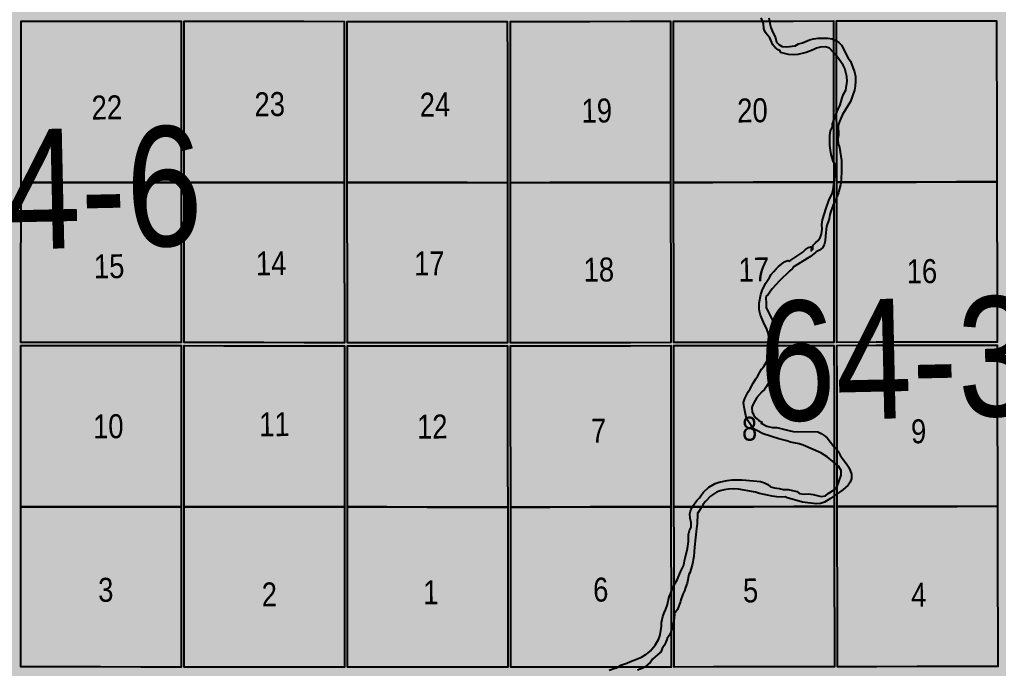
# Model space of a CAD drawing. Extents: x 405326 to 424052, y 6044755 to 6062236.
# Drawn here: x 416780.8 to 417105.8, y 6049829.3 to 6050044.7 of the extents above; entities that cross this region are included whole.
import ezdxf

# ---------------------------------------------------------------- set-up
doc = ezdxf.new("R2010")
doc.units = 0
doc.header["$LTSCALE"] = 5
doc.linetypes.add('DASHED2', pattern=[9.525, 6.35, -3.175])
for name, color, linetype in [('Quarters', 8, 'Continuous'), ('RoadSeg', 57, 'DASHED2'), ('T-WATER', 160, 'Continuous')]:
    doc.layers.add(name, color=color, linetype=linetype)
doc.layers.add('ROUTE-MAP-BACKGROUND-H', color=7, linetype='Continuous', true_color=0xf0ebff)
doc.styles.add('120', font='ARIALN.TTF', dxfattribs={"height": 13})

msp = doc.modelspace()

# ---------------------------------------------------------------- hatches: boundary and pattern name
at = {"layer": 'ROUTE-MAP-BACKGROUND-H'}
h = msp.add_hatch(color=256, dxfattribs=at)
h.dxf.hatch_style = 1
h.paths.add_polyline_path([(416614.74, 6050107.04), (417600.353, 6050108.36), (417601.524, 6049233.335), (416615.912, 6049232.015)])

# ---------------------------------------------------------------- linework, layer by layer
at = {"layer": 'Quarters'}
for points in [[(416834.444, 6050003.983), (416834.445, 6049990.609), (416821.071, 6049990.616), (416807.698, 6049990.623), (416794.325, 6049990.63), (416781.286, 6049990.637), (416781.291, 6050004.012), (416781.295, 6050017.387), (416781.3, 6050030.762), (416781.304, 6050044.137), (416794.338, 6050044.13), (416807.706, 6050044.122), (416821.075, 6050044.114), (416834.443, 6050044.107), (416834.443, 6050030.732), (416834.444, 6050017.358)], [(416888.6, 6050003.955), (416888.605, 6049990.581), (416875.232, 6049990.588), (416861.859, 6049990.595), (416848.486, 6049990.601), (416835.448, 6049990.608), (416835.447, 6050003.983), (416835.447, 6050017.357), (416835.447, 6050030.732), (416835.446, 6050044.106), (416848.48, 6050044.099), (416861.848, 6050044.092), (416875.216, 6050044.085), (416888.584, 6050044.077), (416888.589, 6050030.703), (416888.594, 6050017.329)], [(416942.755, 6050003.902), (416942.765, 6049990.526), (416929.392, 6049990.54), (416916.019, 6049990.553), (416902.647, 6049990.567), (416889.608, 6049990.58), (416889.603, 6050003.954), (416889.598, 6050017.328), (416889.593, 6050030.702), (416889.587, 6050044.077), (416902.621, 6050044.065), (416915.989, 6050044.054), (416929.357, 6050044.042), (416942.724, 6050044.03), (416942.735, 6050030.654), (416942.745, 6050017.278)], [(416996.909, 6050003.991), (416996.924, 6049990.615), (416983.551, 6049990.593), (416970.179, 6049990.571), (416956.806, 6049990.549), (416943.768, 6049990.528), (416943.758, 6050003.904), (416943.748, 6050017.28), (416943.738, 6050030.656), (416943.728, 6050044.032), (416956.761, 6050044.053), (416970.129, 6050044.074), (416983.497, 6050044.096), (416996.864, 6050044.118), (416996.879, 6050030.742), (416996.894, 6050017.366)], [(417051.065, 6050004.077), (417051.085, 6049990.702), (417037.711, 6049990.681), (417024.338, 6049990.66), (417010.965, 6049990.638), (416997.927, 6049990.617), (416997.912, 6050003.992), (416997.897, 6050017.368), (416997.882, 6050030.744), (416997.868, 6050044.119), (417010.901, 6050044.14), (417024.269, 6050044.161), (417037.638, 6050044.182), (417051.006, 6050044.202), (417051.026, 6050030.827), (417051.045, 6050017.452)], [(417105.223, 6050004.16), (417105.247, 6049990.786), (417091.874, 6049990.765), (417078.5, 6049990.744), (417065.127, 6049990.723), (417052.088, 6049990.703), (417052.068, 6050004.078), (417052.049, 6050017.453), (417052.029, 6050030.828), (417052.01, 6050044.203), (417065.044, 6050044.223), (417078.413, 6050044.243), (417091.781, 6050044.263), (417105.15, 6050044.284), (417105.174, 6050030.909), (417105.198, 6050017.535)], [(416834.446, 6049950.485), (416834.446, 6049937.445), (416821.069, 6049937.452), (416807.691, 6049937.459), (416794.313, 6049937.466), (416781.269, 6049937.472), (416781.273, 6049950.513), (416781.278, 6049963.888), (416781.282, 6049977.263), (416781.286, 6049990.637), (416794.325, 6049990.63), (416807.698, 6049990.623), (416821.071, 6049990.616), (416834.445, 6049990.609), (416834.445, 6049977.234), (416834.445, 6049963.86)], [(416888.621, 6049950.459), (416888.626, 6049937.419), (416875.248, 6049937.425), (416861.871, 6049937.432), (416848.493, 6049937.438), (416835.45, 6049937.445), (416835.449, 6049950.485), (416835.449, 6049963.859), (416835.448, 6049977.234), (416835.448, 6049990.608), (416848.486, 6049990.601), (416861.859, 6049990.595), (416875.232, 6049990.588), (416888.605, 6049990.581), (416888.61, 6049977.207), (416888.615, 6049963.833)], [(416942.795, 6049950.398), (416942.805, 6049937.357), (416929.428, 6049937.372), (416916.05, 6049937.388), (416902.672, 6049937.403), (416889.629, 6049937.418), (416889.624, 6049950.458), (416889.619, 6049963.832), (416889.613, 6049977.206), (416889.608, 6049990.58), (416902.647, 6049990.567), (416916.019, 6049990.553), (416929.392, 6049990.54), (416942.765, 6049990.526), (416942.775, 6049977.15), (416942.785, 6049963.774)], [(416996.969, 6049950.488), (416996.983, 6049937.447), (416983.606, 6049937.425), (416970.229, 6049937.403), (416956.851, 6049937.38), (416943.808, 6049937.358), (416943.798, 6049950.4), (416943.788, 6049963.776), (416943.778, 6049977.152), (416943.768, 6049990.528), (416956.806, 6049990.549), (416970.179, 6049990.571), (416983.551, 6049990.593), (416996.924, 6049990.615), (416996.939, 6049977.24), (416996.954, 6049963.864)], [(417051.144, 6049950.576), (417051.163, 6049937.536), (417037.785, 6049937.514), (417024.407, 6049937.493), (417011.03, 6049937.471), (416997.987, 6049937.449), (416997.972, 6049950.49), (416997.957, 6049963.866), (416997.942, 6049977.241), (416997.927, 6049990.617), (417010.965, 6049990.638), (417024.338, 6049990.66), (417037.711, 6049990.681), (417051.085, 6049990.702), (417051.104, 6049977.326), (417051.124, 6049963.951)], [(417105.32, 6049950.662), (417105.344, 6049937.622), (417091.966, 6049937.601), (417078.588, 6049937.579), (417065.21, 6049937.558), (417052.166, 6049937.537), (417052.147, 6049950.578), (417052.127, 6049963.953), (417052.108, 6049977.328), (417052.088, 6049990.703), (417065.127, 6049990.723), (417078.5, 6049990.744), (417091.874, 6049990.765), (417105.247, 6049990.786), (417105.271, 6049977.411), (417105.295, 6049964.037)], [(416834.448, 6049896.318), (416834.449, 6049882.944), (416821.066, 6049882.95), (416807.683, 6049882.957), (416794.3, 6049882.963), (416781.252, 6049882.97), (416781.256, 6049896.345), (416781.26, 6049909.72), (416781.265, 6049923.094), (416781.269, 6049936.469), (416794.312, 6049936.463), (416807.69, 6049936.456), (416821.068, 6049936.449), (416834.446, 6049936.442), (416834.447, 6049923.067), (416834.447, 6049909.693)], [(416888.643, 6049896.294), (416888.648, 6049882.919), (416875.265, 6049882.925), (416861.883, 6049882.931), (416848.5, 6049882.938), (416835.452, 6049882.943), (416835.451, 6049896.318), (416835.451, 6049909.692), (416835.45, 6049923.067), (416835.45, 6049936.441), (416848.493, 6049936.435), (416861.871, 6049936.429), (416875.249, 6049936.422), (416888.626, 6049936.416), (416888.632, 6049923.042), (416888.637, 6049909.668)], [(416942.837, 6049896.226), (416942.847, 6049882.85), (416929.464, 6049882.867), (416916.082, 6049882.884), (416902.699, 6049882.901), (416889.651, 6049882.918), (416889.646, 6049896.292), (416889.64, 6049909.666), (416889.635, 6049923.041), (416889.63, 6049936.415), (416902.673, 6049936.4), (416916.051, 6049936.384), (416929.428, 6049936.369), (416942.806, 6049936.354), (416942.816, 6049922.978), (416942.826, 6049909.602)], [(416997.03, 6049896.318), (416997.045, 6049882.942), (416983.663, 6049882.919), (416970.28, 6049882.896), (416956.898, 6049882.874), (416943.85, 6049882.851), (416943.84, 6049896.227), (416943.829, 6049909.603), (416943.819, 6049922.979), (416943.809, 6049936.355), (416956.852, 6049936.377), (416970.23, 6049936.399), (416983.607, 6049936.422), (416996.985, 6049936.444), (416997, 6049923.069), (416997.015, 6049909.693)], [(417051.224, 6049896.407), (417051.244, 6049883.032), (417037.861, 6049883.01), (417024.479, 6049882.988), (417011.096, 6049882.966), (416998.048, 6049882.944), (416998.033, 6049896.319), (416998.018, 6049909.695), (416998.003, 6049923.07), (416997.988, 6049936.446), (417011.031, 6049936.468), (417024.409, 6049936.49), (417037.787, 6049936.511), (417051.165, 6049936.533), (417051.184, 6049923.157), (417051.204, 6049909.782)], [(417105.419, 6049896.496), (417105.443, 6049883.121), (417092.061, 6049883.099), (417078.678, 6049883.077), (417065.296, 6049883.055), (417052.247, 6049883.034), (417052.227, 6049896.409), (417052.208, 6049909.784), (417052.188, 6049923.159), (417052.168, 6049936.534), (417065.211, 6049936.555), (417078.59, 6049936.576), (417091.968, 6049936.598), (417105.345, 6049936.619), (417105.37, 6049923.245), (417105.394, 6049909.87)], [(416834.451, 6049842.82), (416834.451, 6049829.78), (416821.064, 6049829.786), (416807.676, 6049829.793), (416794.289, 6049829.799), (416781.236, 6049829.805), (416781.24, 6049842.845), (416781.244, 6049856.22), (416781.248, 6049869.595), (416781.252, 6049882.97), (416794.3, 6049882.963), (416807.683, 6049882.957), (416821.066, 6049882.95), (416834.449, 6049882.944), (416834.449, 6049869.569), (416834.45, 6049856.195)], [(416888.665, 6049842.797), (416888.67, 6049829.757), (416875.283, 6049829.763), (416861.895, 6049829.769), (416848.508, 6049829.774), (416835.455, 6049829.78), (416835.454, 6049842.82), (416835.453, 6049856.194), (416835.453, 6049869.569), (416835.452, 6049882.943), (416848.5, 6049882.938), (416861.883, 6049882.931), (416875.265, 6049882.925), (416888.648, 6049882.919), (416888.653, 6049869.545), (416888.659, 6049856.171)], [(416942.878, 6049842.722), (416942.888, 6049829.68), (416929.501, 6049829.699), (416916.113, 6049829.718), (416902.726, 6049829.737), (416889.673, 6049829.756), (416889.668, 6049842.796), (416889.662, 6049856.17), (416889.657, 6049869.544), (416889.651, 6049882.918), (416902.699, 6049882.901), (416916.082, 6049882.884), (416929.464, 6049882.867), (416942.847, 6049882.85), (416942.857, 6049869.474), (416942.867, 6049856.098)], [(416997.091, 6049842.815), (416997.106, 6049829.774), (416983.719, 6049829.751), (416970.331, 6049829.728), (416956.944, 6049829.705), (416943.891, 6049829.682), (416943.881, 6049842.724), (416943.871, 6049856.1), (416943.86, 6049869.476), (416943.85, 6049882.851), (416956.898, 6049882.874), (416970.28, 6049882.896), (416983.663, 6049882.919), (416997.045, 6049882.942), (416997.06, 6049869.566), (416997.075, 6049856.191)], [(417051.304, 6049842.907), (417051.323, 6049829.866), (417037.936, 6049829.844), (417024.549, 6049829.821), (417011.162, 6049829.798), (416998.109, 6049829.776), (416998.094, 6049842.817), (416998.079, 6049856.193), (416998.063, 6049869.568), (416998.048, 6049882.944), (417011.096, 6049882.966), (417024.479, 6049882.988), (417037.861, 6049883.01), (417051.244, 6049883.032), (417051.264, 6049869.657), (417051.284, 6049856.282)], [(417105.517, 6049842.997), (417105.541, 6049829.957), (417092.154, 6049829.935), (417078.767, 6049829.912), (417065.379, 6049829.89), (417052.326, 6049829.868), (417052.307, 6049842.909), (417052.287, 6049856.284), (417052.267, 6049869.659), (417052.247, 6049883.034), (417065.296, 6049883.055), (417078.678, 6049883.077), (417092.061, 6049883.099), (417105.443, 6049883.121), (417105.468, 6049869.747), (417105.492, 6049856.372)]]:
    msp.add_lwpolyline(points, close=True, dxfattribs=at)
at = {"layer": 'T-WATER', "linetype": 'Continuous'}
for p, q in [((417027.414, 6050044.19), (417026.989, 6050045.192)), ((417029.591, 6050045.196), (417029.735, 6050044.193)), ((417051.991, 6050032.68), (417050.987, 6050033.74)), ((417051.02, 6050010.963), (417052.019, 6050013.592)), ((417030.061, 6049936.523), (417029.791, 6049937.525)), ((417032.087, 6049937.529), (417032.197, 6049936.526)), ((417024.371, 6049909.044), (417023.803, 6049909.762)), ((417024.409, 6049909.017), (417024.371, 6049909.044)), ((417052.206, 6049887.247), (417051.204, 6049886.549)), ((417000.336, 6049852.044), (417000.171, 6049851.565))]:
    msp.add_line(p, q, dxfattribs=at)
at = {"layer": 'T-WATER'}
for points in [[(417050.987, 6050033.74), (417049.634, 6050035.166), (417048.334, 6050035.567), (417046.713, 6050035.522), (417045.388, 6050035.186), (417044.271, 6050034.647), (417041.885, 6050033.731), (417039.184, 6050033.1), (417037.684, 6050032.919), (417036.123, 6050033.078), (417033.417, 6050033.751), (417033.32, 6050034.277), (417032.587, 6050034.656), (417031.63, 6050035.37), (417030.83, 6050036.233), (417029.864, 6050038.63), (417029.071, 6050039.534), (417028.354, 6050040.527), (417027.861, 6050041.714), (417027.803, 6050043.272), (417027.414, 6050044.19)], [(417029.735, 6050044.193), (417029.853, 6050043.374), (417030.23, 6050042.079), (417030.687, 6050040.88), (417031.799, 6050038.6), (417032.061, 6050037.196), (417032.88, 6050036.336), (417033.942, 6050035.729), (417035.37, 6050035.579), (417038.284, 6050035.988), (417039.373, 6050036.574), (417040.711, 6050036.898), (417043.079, 6050037.905), (417044.405, 6050038.249), (417045.872, 6050038.473), (417049.134, 6050038.476), (417050.571, 6050038.221), (417050.98, 6050038.048)], [(417050.98, 6050038.048), (417051.777, 6050037.712), (417051.984, 6050037.577)], [(417051.984, 6050037.577), (417052.812, 6050037.038), (417053.63, 6050036.162), (417055.932, 6050031.807), (417056.647, 6050030.851), (417057.428, 6050028.728), (417057.968, 6050027.273), (417058.28, 6050025.776), (417058.357, 6050024.182), (417058.242, 6050022.596), (417057.927, 6050021.216), (417056.616, 6050017.484)], [(417054.262, 6050029.584), (417052.107, 6050032.559), (417051.991, 6050032.68)], [(417053.517, 6050017.479), (417053.893, 6050018.677), (417054.381, 6050019.92), (417055.138, 6050021.218), (417055.56, 6050024.176), (417055.42, 6050025.732), (417054.777, 6050028.439), (417054.262, 6050029.584)], [(417052.019, 6050013.592), (417052.526, 6050014.925), (417053.079, 6050016.084), (417053.517, 6050017.479)], [(417056.616, 6050017.484), (417056.609, 6050017.463), (417054.052, 6050013.147), (417052.971, 6050010.843), (417052.593, 6050009.515), (417052.643, 6050006.381), (417052.421, 6050004.92), (417052.603, 6050003.46), (417052.974, 6050002.165), (417053.708, 6049997.88), (417053.622, 6049996.261), (417053.69, 6049994.669), (417053.601, 6049991.36), (417053.504, 6049990.729)], [(417051.04, 6049997.307), (417051.028, 6049997.322), (417050.256, 6049999.886), (417049.968, 6050001.3), (417049.836, 6050002.839), (417049.829, 6050006.135), (417049.975, 6050007.689), (417050.631, 6050009.03), (417050.66, 6050010.018), (417051.02, 6050010.963)], [(417051.052, 6049989.12), (417051.396, 6049991.209), (417051.58, 6049994.468), (417051.555, 6049996.646), (417051.04, 6049997.307)], [(417053.504, 6049990.729), (417053.371, 6049989.868), (417052.994, 6049988.556), (417052.71, 6049987.13), (417052.061, 6049985.609)], [(417034.294, 6049963.949), (417034.65, 6049964.233), (417035.798, 6049964.745), (417036.199, 6049964.511), (417036.875, 6049964.812), (417040.882, 6049967.517), (417041.755, 6049968.312), (417042.71, 6049969.041), (417043.455, 6049969.258), (417043.692, 6049968.93), (417043.639, 6049967.906), (417044.146, 6049968.443), (417044.189, 6049969.691), (417044.985, 6049970.563), (417045.919, 6049971.335), (417046.635, 6049972.318), (417046.714, 6049972.571), (417047.034, 6049973.597), (417047.23, 6049975.106), (417047.121, 6049976.664), (417047.303, 6049978.205), (417048.528, 6049982.098), (417049.45, 6049984.616), (417050.577, 6049986.899), (417050.911, 6049988.267), (417051.052, 6049989.12)], [(417051.06, 6049983.498), (417049.805, 6049979.949), (417049.547, 6049978.496), (417048.695, 6049975.953), (417048.34, 6049972.925), (417048.272, 6049971.28), (417047.912, 6049969.955), (417047.306, 6049968.885), (417046.322, 6049968.185), (417045.243, 6049967.592), (417044.987, 6049967.386), (417043.366, 6049966.079), (417040.299, 6049964.176), (417039.962, 6049963.958)], [(417052.061, 6049985.609), (417051.702, 6049984.769), (417051.121, 6049983.669), (417051.06, 6049983.498)], [(417029.791, 6049937.525), (417029.719, 6049937.79), (417029.577, 6049939.322), (417029.315, 6049940.72), (417028.867, 6049941.939), (417027.768, 6049944.19), (417026.76, 6049946.506), (417026.448, 6049947.833), (417026.346, 6049948.696), (417026.349, 6049950.585), (417026.89, 6049953.451), (417027.319, 6049954.708), (417028.397, 6049957.018), (417029.758, 6049959.022), (417030.363, 6049960.088), (417031.246, 6049961.099), (417031.937, 6049961.891), (417032.785, 6049962.74), (417034.294, 6049963.949)], [(417039.962, 6049963.958), (417037.634, 6049962.447), (417037.362, 6049962.087), (417036.461, 6049961.288), (417033.063, 6049957.991), (417030.647, 6049955.328), (417029.275, 6049953.388), (417028.66, 6049952.908), (417028.573, 6049952.235), (417028.688, 6049950.679)], [(417028.688, 6049950.679), (417028.689, 6049949.027), (417032.035, 6049942.275), (417032.268, 6049940.829), (417032.274, 6049939.222), (417032.066, 6049937.73), (417032.087, 6049937.529)], [(417024.39, 6049923.997), (417025.177, 6049925.423), (417025.851, 6049926.423), (417027.076, 6049928.588), (417027.858, 6049929.576), (417029.092, 6049931.648), (417030.054, 6049934.059), (417030.435, 6049935.394), (417030.489, 6049936.523)], [(417032.197, 6049936.526), (417032.386, 6049934.791), (417032.367, 6049933.145), (417031.591, 6049930.511), (417030.473, 6049928.259), (417029.807, 6049927.532), (417029.779, 6049925.334), (417029.43, 6049923.964), (417028.809, 6049922.877), (417028.053, 6049921.934), (417027.178, 6049921.122), (417025.606, 6049919.272), (417024.399, 6049917.268)], [(417030.152, 6049936.523), (417030.076, 6049936.467), (417030.061, 6049936.523)], [(417030.489, 6049936.523), (417030.501, 6049936.78), (417030.152, 6049936.523)], [(417023.803, 6049909.762), (417023.637, 6049909.972), (417022.291, 6049912.032), (417021.88, 6049913.312), (417021.309, 6049916.079), (417021.171, 6049917.556), (417021.533, 6049918.901), (417022.7, 6049921.114), (417023.363, 6049922.139), (417024.39, 6049923.997)], [(417024.399, 6049917.268), (417024.341, 6049917.173), (417023.889, 6049915.933), (417023.985, 6049914.381), (417024.403, 6049913.578)], [(417024.403, 6049913.578), (417024.546, 6049913.305), (417025.285, 6049912.348), (417026.207, 6049911.603), (417027.317, 6049911.011), (417027.028, 6049910.71), (417028.886, 6049909.77)], [(417051.187, 6049897.687), (417050.799, 6049898.045), (417048.941, 6049899.544), (417046.856, 6049900.89), (417040.95, 6049903.46), (417039.633, 6049903.847), (417036.758, 6049904.391), (417035.516, 6049904.833), (417032.815, 6049905.543), (417027.683, 6049907.221), (417025.371, 6049908.336), (417024.409, 6049909.017)], [(417028.886, 6049909.77), (417029.3, 6049909.561), (417030.708, 6049909.327), (417032.148, 6049909.277), (417034.905, 6049908.64), (417036.213, 6049908.243), (417037.671, 6049908), (417045.761, 6049907.791), (417046.9, 6049907.256), (417047.952, 6049906.612), (417048.885, 6049905.836), (417051.11, 6049903.013), (417051.179, 6049902.947)], [(417051.179, 6049902.947), (417051.966, 6049902.191), (417052.184, 6049901.876)], [(417052.184, 6049901.876), (417052.662, 6049901.188), (417053.197, 6049900.068), (417053.844, 6049899.055), (417055.344, 6049897.193), (417056.009, 6049896.182), (417056.513, 6049895.03), (417056.93, 6049893.789), (417056.989, 6049892.386), (417056.574, 6049891.128), (417055.903, 6049890.095), (417054.084, 6049888.554), (417052.206, 6049887.247)], [(417052.192, 6049896.838), (417051.673, 6049897.239), (417051.187, 6049897.687)], [(417052.202, 6049889.646), (417053.567, 6049893.415), (417053.566, 6049894.995), (417052.632, 6049896.497), (417052.192, 6049896.838)], [(417004.18, 6049882.978), (417004.228, 6049883.085), (417005.693, 6049884.995), (417006.483, 6049885.886), (417007.14, 6049886.89), (417007.894, 6049887.81), (417009.64, 6049889.441), (417011.747, 6049890.684), (417013.039, 6049891.084), (417015.736, 6049891.72), (417017.254, 6049891.861), (417020.541, 6049891.886), (417024.432, 6049891.535)], [(417024.437, 6049887.893), (417019.454, 6049888.845), (417017.8, 6049888.878), (417016.195, 6049888.811), (417014.746, 6049888.634), (417013.406, 6049888.304), (417012.161, 6049887.854), (417010.17, 6049886.493), (417008.552, 6049884.731), (417007.788, 6049883.808), (417007.279, 6049882.983)], [(417024.432, 6049891.535), (417026.796, 6049891.322), (417028.115, 6049890.953), (417029.202, 6049890.374), (417030.144, 6049889.621), (417031.473, 6049889.231), (417032.966, 6049889.019), (417034.326, 6049888.699), (417036.012, 6049888.667), (417038.803, 6049888.086), (417039.766, 6049887.348), (417041.179, 6049887.129), (417042.747, 6049887.225), (417044.271, 6049887.061), (417046.934, 6049886.389), (417048.363, 6049886.585), (417049.269, 6049887.343), (417051.201, 6049888.596)], [(417051.201, 6049888.596), (417052.013, 6049889.122), (417052.202, 6049889.646)], [(417051.204, 6049886.549), (417050.06, 6049885.754), (417047.969, 6049884.476), (417046.744, 6049884.038), (417045.24, 6049883.906), (417040.734, 6049884.54), (417038.057, 6049885.237), (417035.591, 6049885.954), (417034.961, 6049886.242), (417033.758, 6049886.201), (417032.181, 6049886.309), (417030.703, 6049886.525), (417026.41, 6049887.363), (417025.114, 6049887.764), (417024.437, 6049887.893)], [(416998.043, 6049856.787), (416999.191, 6049858.9), (417000.176, 6049861.322), (417001.31, 6049863.564), (417001.524, 6049865.054), (417001.925, 6049866.356), (417002.575, 6049869.083), (417002.831, 6049871.396), (417002.919, 6049872.171), (417002.874, 6049873.726), (417003.218, 6049875.059), (417003.765, 6049876.188), (417003.774, 6049877.768), (417003.413, 6049879.061), (417003.33, 6049880.588), (417003.695, 6049881.907), (417004.18, 6049882.978)], [(417007.279, 6049882.983), (417005.866, 6049880.694), (417005.719, 6049877.28), (417005.507, 6049875.788), (417004.883, 6049869.596), (417004.664, 6049866.431), (417004.126, 6049863.567), (417003.304, 6049861.001), (417003.019, 6049860.491), (417002.384, 6049857.661), (417001.888, 6049856.223)], [(416997.042, 6049854.425), (416997.997, 6049856.702), (416998.043, 6049856.787)], [(417001.888, 6049856.223), (417001.508, 6049855.118), (417000.989, 6049853.946), (417000.336, 6049852.044)], [(416979.374, 6049829.767), (416980.446, 6049830.345), (416982.453, 6049831.051), (416983.617, 6049831.56), (416984.473, 6049831.934), (416987.298, 6049833.066), (416988.719, 6049833.904), (416989.379, 6049834.361), (416990.211, 6049835.195), (416991.771, 6049837.071), (416993.044, 6049839.164), (416993.476, 6049840.433), (416993.96, 6049843.352), (416993.964, 6049844.604), (416994.338, 6049846.534), (416994.775, 6049847.8), (416995.305, 6049848.955), (416995.92, 6049850.486), (416996.167, 6049851.747), (416996.545, 6049853.373)], [(416996.545, 6049853.373), (416996.995, 6049854.311), (416997.042, 6049854.425)], [(417000.171, 6049851.565), (416999.249, 6049848.882), (416998.543, 6049847.95), (416998.053, 6049847.668)], [(416998.053, 6049847.668), (416998.041, 6049847.661), (416998.053, 6049847.649)], [(416998.053, 6049847.649), (416998.236, 6049847.476), (416998.136, 6049845.892), (416998.056, 6049845.323)], [(416998.056, 6049845.323), (416997.927, 6049844.406), (416997.189, 6049841.749), (416997.057, 6049841.421)], [(416997.057, 6049841.421), (416996.974, 6049841.216), (416996.473, 6049840.293), (416995.818, 6049839.268), (416995.38, 6049838.018), (416995.053, 6049837.381), (416994.811, 6049836.907), (416994.085, 6049835.945), (416993.653, 6049834.724), (416993.479, 6049834.575), (416990.963, 6049832.418), (416990.248, 6049831.442), (416989.418, 6049830.594), (416988.504, 6049829.815), (416988.44, 6049829.783)], [(416976.572, 6049828.759), (416978.094, 6049829.322), (416978.927, 6049829.526), (416979.374, 6049829.767)], [(416988.44, 6049829.783), (416987.413, 6049829.271), (416985.927, 6049828.775)]]:
    msp.add_lwpolyline(points, dxfattribs=at)

# ---------------------------------------------------------------- texts
at = {"layer": 'RoadSeg', "style": '120'}
for s, height, rotation, p in [('22', 7.9497, 0.74884, (416804.766, 6050011.462)), ('23', 7.9497, 0.74884, (416858.837, 6050012.545)), ('24', 7.9497, 0.74884, (416913.689, 6050012.405)), ('20', 7.9497, 0.74884, (417019.087, 6050010.48)), ('19', 7.9497, 0.74884, (416967.41, 6050010.402)), ('64-4-6', 39.7485, 1.25608, (416710.324, 6049966.862)), ('15', 7.9497, 0.74884, (416805.533, 6049958.739)), ('14', 7.9497, 0.74884, (416859.309, 6049959.73)), ('17', 7.9497, 0.74884, (416911.814, 6049959.711)), ('18', 7.9497, 0.74884, (416968.1, 6049957.632)), ('17', 7.9497, 0.74884, (417019.549, 6049957.665)), ('16', 7.9497, 0.74884, (417075.351, 6049957.102)), ('64-3-6', 39.7485, 1.25608, (417026.762, 6049911.307)), ('10', 7.9497, 0.74884, (416805.246, 6049905.62)), ('11', 7.9497, 0.74884, (416860.39, 6049906.306)), ('12', 7.9497, 0.74884, (416912.798, 6049905.532)), ('7', 7.95, 0.74884, (416970.545, 6049904.193)), ('8', 7.95, 0.74884, (417020.661, 6049904.865)), ('9', 7.95, 0.74884, (417076.791, 6049904.005)), ('3', 7.95, 0.74884, (416806.939, 6049851.402)), ('6', 7.95, 0.74884, (416971.263, 6049851.456)), ('2', 7.95, 0.74884, (416861.249, 6049849.865)), ('1', 7.95, 0.74884, (416914.827, 6049850.565)), ('5', 7.95, 0.74884, (417021.007, 6049851.186)), ('4', 7.95, 0.74884, (417076.826, 6049849.734))]:
    msp.add_text(s, height=height, rotation=rotation, dxfattribs=at).set_placement(p)

doc.saveas('drawing.dxf')
